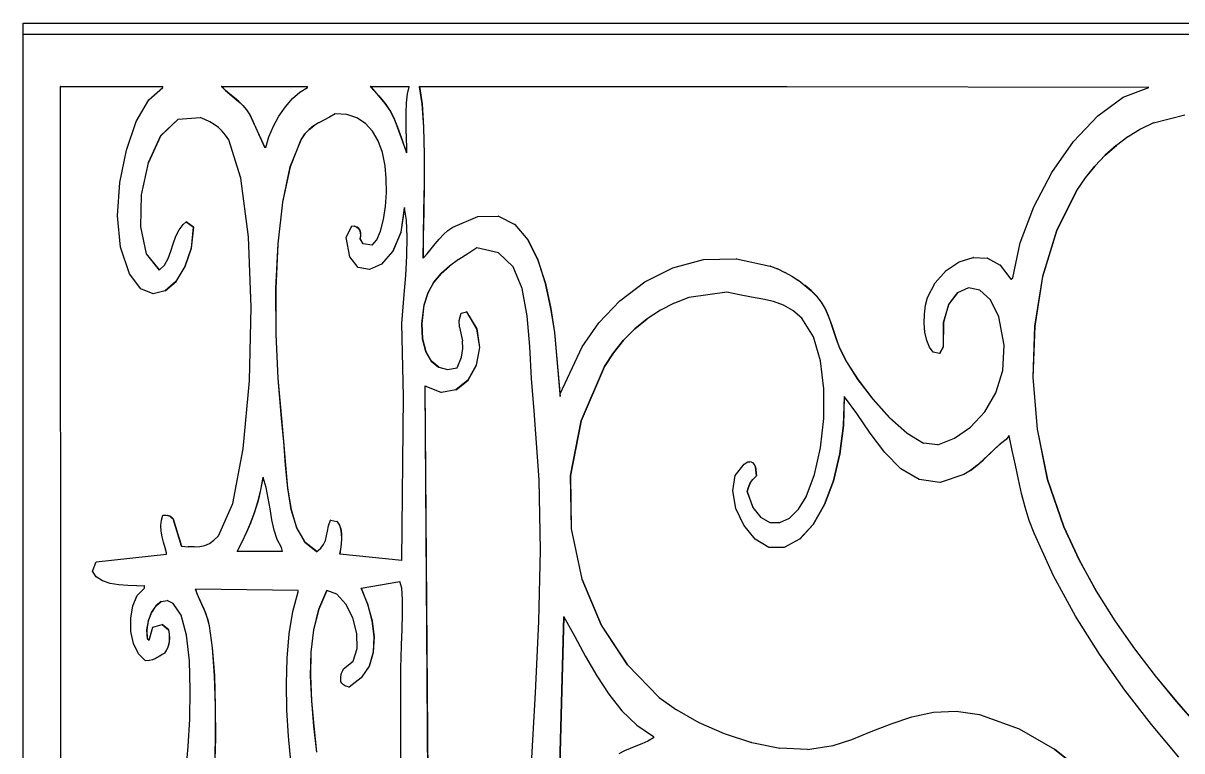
# Model space of a CAD drawing. Header units: inches. Extents: x -343 to 13887, y -13069 to -746.
# Drawn here: x 2785.55 to 2803.99, y -9096.74 to -9085.16 of the extents above; entities that cross this region are included whole.
import ezdxf

# ---------------------------------------------------------------- set-up
doc = ezdxf.new("R2010")
doc.units = ezdxf.units.IN
doc.header["$LTSCALE"] = 17
doc.header["$MEASUREMENT"] = 0
doc.layers.add('OUTLINE', color=1, linetype='Continuous', lineweight=25)

msp = doc.modelspace()

# ---------------------------------------------------------------- linework, layer by layer
for p, q in [((2785.555, -9119.163), (2785.555, -9085.338)), ((2785.555, -9085.338), (2805.876, -9085.338)), ((2786.147, -9086.168), (2786.144, -9086.168)), ((2786.144, -9086.168), (2786.144, -9086.178)), ((2786.147, -9086.178), (2786.144, -9086.178)), ((2786.144, -9086.178), (2786.152, -9099.878)), ((2786.147, -9086.168), (2787.779, -9086.168)), ((2786.147, -9086.178), (2786.147, -9086.168)), ((2787.779, -9086.178), (2786.147, -9086.178)), ((2786.155, -9099.878), (2786.147, -9086.178)), ((2787.553, -9086.382), (2787.779, -9086.188)), ((2787.779, -9086.178), (2787.779, -9086.168)), ((2787.779, -9086.188), (2787.779, -9086.178)), ((2788.706, -9086.168), (2788.717, -9086.178)), ((2788.709, -9086.168), (2788.706, -9086.168)), ((2788.72, -9086.178), (2788.709, -9086.168)), ((2788.709, -9086.168), (2790.076, -9086.168)), ((2788.72, -9086.178), (2788.717, -9086.178)), ((2788.717, -9086.178), (2788.773, -9086.233)), ((2788.776, -9086.233), (2788.72, -9086.178)), ((2790.076, -9086.178), (2788.72, -9086.178)), ((2788.773, -9086.233), (2788.842, -9086.293)), ((2788.776, -9086.233), (2788.773, -9086.233)), ((2788.845, -9086.293), (2788.776, -9086.233)), ((2788.842, -9086.293), (2788.912, -9086.35)), ((2788.845, -9086.293), (2788.842, -9086.293)), ((2788.915, -9086.35), (2788.845, -9086.293)), ((2789.837, -9086.364), (2789.955, -9086.261)), ((2789.955, -9086.261), (2790.076, -9086.188)), ((2790.076, -9086.178), (2790.076, -9086.168)), ((2790.076, -9086.188), (2790.076, -9086.178)), ((2791.077, -9086.168), (2791.211, -9086.317)), ((2791.08, -9086.168), (2791.077, -9086.168)), ((2791.089, -9086.178), (2791.08, -9086.168)), ((2791.08, -9086.168), (2791.696, -9086.168)), ((2791.693, -9086.178), (2791.089, -9086.178)), ((2791.214, -9086.317), (2791.089, -9086.178)), ((2791.655, -9086.432), (2791.67, -9086.289)), ((2791.67, -9086.289), (2791.693, -9086.178)), ((2791.693, -9086.178), (2791.696, -9086.168)), ((2791.858, -9086.168), (2791.901, -9086.447)), ((2791.86, -9086.168), (2791.858, -9086.168)), ((2791.862, -9086.178), (2791.86, -9086.168)), ((2797.708, -9086.178), (2791.86, -9086.168)), ((2797.708, -9086.178), (2791.862, -9086.178)), ((2791.904, -9086.447), (2791.862, -9086.178)), ((2803.461, -9086.188), (2797.708, -9086.178)), ((2803.054, -9086.34), (2803.461, -9086.188)), ((2787.355, -9086.729), (2787.553, -9086.382)), ((2788.912, -9086.35), (2788.981, -9086.409)), ((2788.915, -9086.35), (2788.912, -9086.35)), ((2788.984, -9086.409), (2788.915, -9086.35)), ((2788.981, -9086.409), (2789.047, -9086.472)), ((2788.984, -9086.409), (2788.981, -9086.409)), ((2789.05, -9086.472), (2788.984, -9086.409)), ((2789.047, -9086.472), (2789.109, -9086.542)), ((2789.05, -9086.472), (2789.047, -9086.472)), ((2789.111, -9086.542), (2789.05, -9086.472)), ((2789.726, -9086.493), (2789.837, -9086.364)), ((2791.211, -9086.317), (2791.312, -9086.441)), ((2791.214, -9086.317), (2791.211, -9086.317)), ((2791.315, -9086.441), (2791.214, -9086.317)), ((2791.312, -9086.441), (2791.388, -9086.555)), ((2791.315, -9086.441), (2791.312, -9086.441)), ((2791.391, -9086.555), (2791.315, -9086.441)), ((2791.647, -9086.591), (2791.655, -9086.432)), ((2791.901, -9086.447), (2791.925, -9086.819)), ((2791.904, -9086.447), (2791.901, -9086.447)), ((2791.928, -9086.819), (2791.904, -9086.447)), ((2802.649, -9086.636), (2803.054, -9086.34)), ((2789.109, -9086.542), (2789.163, -9086.624)), ((2789.111, -9086.542), (2789.109, -9086.542)), ((2789.166, -9086.624), (2789.111, -9086.542)), ((2789.163, -9086.624), (2789.398, -9087.142)), ((2789.166, -9086.624), (2789.163, -9086.624)), ((2789.401, -9087.142), (2789.166, -9086.624)), ((2789.535, -9086.803), (2789.623, -9086.641)), ((2789.623, -9086.641), (2789.726, -9086.493)), ((2790.427, -9086.658), (2790.258, -9086.749)), ((2790.429, -9086.658), (2790.427, -9086.658)), ((2790.517, -9086.603), (2790.429, -9086.658)), ((2790.702, -9086.617), (2790.517, -9086.603)), ((2790.863, -9086.669), (2790.702, -9086.617)), ((2791.388, -9086.555), (2791.451, -9086.675)), ((2791.391, -9086.555), (2791.388, -9086.555)), ((2791.454, -9086.675), (2791.391, -9086.555)), ((2791.645, -9086.757), (2791.647, -9086.591)), ((2802.265, -9087.047), (2802.649, -9086.636)), ((2803.538, -9086.748), (2804.036, -9086.624)), ((2787.197, -9087.184), (2787.355, -9086.729)), ((2788.018, -9086.688), (2787.74, -9086.955)), ((2787.743, -9086.955), (2788.021, -9086.688)), ((2788.021, -9086.688), (2788.018, -9086.688)), ((2788.021, -9086.688), (2788.368, -9086.665)), ((2788.446, -9086.695), (2788.368, -9086.665)), ((2788.522, -9086.731), (2788.446, -9086.695)), ((2788.593, -9086.774), (2788.522, -9086.731)), ((2788.66, -9086.824), (2788.593, -9086.774)), ((2788.721, -9086.881), (2788.66, -9086.824)), ((2789.463, -9086.972), (2789.535, -9086.803)), ((2790.176, -9086.798), (2790.103, -9086.855)), ((2790.105, -9086.855), (2790.179, -9086.798)), ((2790.179, -9086.798), (2790.176, -9086.798)), ((2790.255, -9086.749), (2790.179, -9086.798)), ((2790.258, -9086.749), (2790.255, -9086.749)), ((2791, -9086.758), (2790.863, -9086.669)), ((2791.113, -9086.881), (2791, -9086.758)), ((2791.451, -9086.675), (2791.509, -9086.816)), ((2791.454, -9086.675), (2791.451, -9086.675)), ((2791.512, -9086.816), (2791.454, -9086.675)), ((2791.509, -9086.816), (2791.573, -9086.994)), ((2791.512, -9086.816), (2791.509, -9086.816)), ((2791.575, -9086.994), (2791.512, -9086.816)), ((2791.646, -9086.924), (2791.645, -9086.757)), ((2791.925, -9086.819), (2791.935, -9087.251)), ((2791.928, -9086.819), (2791.925, -9086.819)), ((2791.938, -9087.251), (2791.928, -9086.819)), ((2803.535, -9086.748), (2803.331, -9086.85)), ((2803.538, -9086.748), (2803.535, -9086.748)), ((2787.74, -9086.955), (2787.543, -9087.385)), ((2787.546, -9087.385), (2787.743, -9086.955)), ((2787.743, -9086.955), (2787.74, -9086.955)), ((2788.776, -9086.946), (2788.721, -9086.881)), ((2788.824, -9087.018), (2788.776, -9086.946)), ((2789.02, -9087.632), (2788.824, -9087.018)), ((2789.413, -9087.142), (2789.463, -9086.972)), ((2789.973, -9087.018), (2789.801, -9087.449)), ((2789.804, -9087.449), (2789.975, -9087.018)), ((2790.034, -9086.926), (2789.973, -9087.018)), ((2789.975, -9087.018), (2789.973, -9087.018)), ((2789.975, -9087.018), (2790.037, -9086.926)), ((2790.103, -9086.855), (2790.034, -9086.926)), ((2790.037, -9086.926), (2790.034, -9086.926)), ((2790.037, -9086.926), (2790.105, -9086.855)), ((2790.105, -9086.855), (2790.103, -9086.855)), ((2791.203, -9087.037), (2791.113, -9086.881)), ((2791.573, -9086.994), (2791.651, -9087.225)), ((2791.575, -9086.994), (2791.573, -9086.994)), ((2791.651, -9087.217), (2791.575, -9086.994)), ((2791.646, -9086.924), (2791.651, -9087.217)), ((2803.13, -9086.97), (2802.945, -9087.109)), ((2803.133, -9086.97), (2803.13, -9086.97)), ((2803.328, -9086.85), (2803.133, -9086.97)), ((2803.331, -9086.85), (2803.328, -9086.85)), ((2787.093, -9087.699), (2787.197, -9087.184)), ((2789.401, -9087.142), (2789.398, -9087.142)), ((2789.413, -9087.142), (2789.401, -9087.142)), ((2791.27, -9087.221), (2791.203, -9087.037)), ((2791.651, -9087.225), (2791.651, -9087.217)), ((2801.919, -9087.541), (2802.265, -9087.047)), ((2802.942, -9087.109), (2802.766, -9087.266)), ((2802.768, -9087.266), (2802.945, -9087.109)), ((2802.945, -9087.109), (2802.942, -9087.109)), ((2787.543, -9087.385), (2787.434, -9087.895)), ((2787.437, -9087.895), (2787.546, -9087.385)), ((2787.546, -9087.385), (2787.543, -9087.385)), ((2791.313, -9087.433), (2791.27, -9087.221)), ((2791.935, -9087.251), (2791.934, -9087.71)), ((2791.938, -9087.251), (2791.935, -9087.251)), ((2791.937, -9087.71), (2791.938, -9087.251)), ((2802.766, -9087.266), (2802.601, -9087.438)), ((2802.604, -9087.438), (2802.768, -9087.266)), ((2802.768, -9087.266), (2802.766, -9087.266)), ((2789.801, -9087.449), (2789.681, -9088.014)), ((2789.683, -9088.014), (2789.804, -9087.449)), ((2789.804, -9087.449), (2789.801, -9087.449)), ((2791.331, -9087.637), (2791.313, -9087.433)), ((2801.63, -9088.087), (2801.919, -9087.541)), ((2802.601, -9087.438), (2802.45, -9087.625)), ((2802.453, -9087.625), (2802.604, -9087.438)), ((2802.604, -9087.438), (2802.601, -9087.438)), ((2787.058, -9088.23), (2787.093, -9087.699)), ((2789.138, -9088.565), (2789.02, -9087.632)), ((2791.332, -9087.857), (2791.331, -9087.637)), ((2791.934, -9087.71), (2791.928, -9088.161)), ((2791.931, -9088.161), (2791.937, -9087.71)), ((2791.937, -9087.71), (2791.934, -9087.71)), ((2802.45, -9087.625), (2802.313, -9087.827)), ((2802.316, -9087.827), (2802.453, -9087.625)), ((2802.453, -9087.625), (2802.45, -9087.625)), ((2787.434, -9087.895), (2787.422, -9088.405)), ((2787.425, -9088.405), (2787.437, -9087.895)), ((2787.437, -9087.895), (2787.434, -9087.895)), ((2791.317, -9088.079), (2791.332, -9087.857)), ((2802.313, -9087.827), (2801.993, -9088.469)), ((2801.996, -9088.469), (2802.316, -9087.827)), ((2802.316, -9087.827), (2802.313, -9087.827)), ((2789.681, -9088.014), (2789.606, -9088.673)), ((2789.609, -9088.673), (2789.683, -9088.014)), ((2789.683, -9088.014), (2789.681, -9088.014)), ((2791.286, -9088.289), (2791.317, -9088.079)), ((2791.622, -9088.096), (2791.565, -9088.491)), ((2791.568, -9088.491), (2791.623, -9088.106)), ((2791.623, -9088.106), (2791.622, -9088.096)), ((2791.654, -9088.3), (2791.623, -9088.106)), ((2801.416, -9088.656), (2801.63, -9088.087)), ((2787.105, -9088.73), (2787.058, -9088.23)), ((2791.24, -9088.471), (2791.286, -9088.289)), ((2791.665, -9088.565), (2791.654, -9088.3)), ((2791.928, -9088.161), (2791.92, -9088.57)), ((2791.923, -9088.57), (2791.931, -9088.161)), ((2791.931, -9088.161), (2791.928, -9088.161)), ((2792.388, -9088.407), (2792.785, -9088.242)), ((2792.785, -9088.242), (2793.112, -9088.233)), ((2793.115, -9088.233), (2793.112, -9088.233)), ((2793.115, -9088.233), (2793.376, -9088.365)), ((2787.422, -9088.405), (2787.514, -9088.831)), ((2787.425, -9088.405), (2787.422, -9088.405)), ((2787.517, -9088.831), (2787.425, -9088.405)), ((2787.984, -9088.555), (2788.034, -9088.45)), ((2788.034, -9088.45), (2788.102, -9088.366)), ((2788.102, -9088.366), (2788.147, -9088.324)), ((2788.15, -9088.324), (2788.147, -9088.324)), ((2788.147, -9088.324), (2788.148, -9088.326)), ((2788.15, -9088.324), (2788.148, -9088.326)), ((2788.148, -9088.326), (2788.264, -9088.407)), ((2788.264, -9088.407), (2788.15, -9088.324)), ((2788.264, -9088.407), (2788.227, -9088.741)), ((2788.23, -9088.741), (2788.267, -9088.407)), ((2788.267, -9088.407), (2788.264, -9088.407)), ((2790.694, -9088.573), (2790.783, -9088.387)), ((2790.785, -9088.387), (2790.783, -9088.387)), ((2790.785, -9088.387), (2790.828, -9088.393)), ((2790.83, -9088.393), (2790.828, -9088.393)), ((2790.83, -9088.393), (2790.863, -9088.407)), ((2790.863, -9088.407), (2790.89, -9088.429)), ((2790.866, -9088.407), (2790.863, -9088.407)), ((2790.893, -9088.429), (2790.866, -9088.407)), ((2790.89, -9088.429), (2790.909, -9088.459)), ((2790.893, -9088.429), (2790.89, -9088.429)), ((2790.912, -9088.459), (2790.893, -9088.429)), ((2790.909, -9088.459), (2790.919, -9088.496)), ((2790.912, -9088.459), (2790.909, -9088.459)), ((2790.922, -9088.496), (2790.912, -9088.459)), ((2790.919, -9088.496), (2790.921, -9088.541)), ((2790.922, -9088.496), (2790.919, -9088.496)), ((2790.924, -9088.541), (2790.922, -9088.496)), ((2791.18, -9088.612), (2791.24, -9088.471)), ((2791.565, -9088.491), (2791.433, -9088.795)), ((2791.436, -9088.795), (2791.568, -9088.491)), ((2791.568, -9088.491), (2791.565, -9088.491)), ((2792.24, -9088.528), (2792.311, -9088.463)), ((2792.311, -9088.463), (2792.388, -9088.407)), ((2793.376, -9088.365), (2793.584, -9088.609)), ((2793.379, -9088.365), (2793.376, -9088.365)), ((2793.587, -9088.609), (2793.379, -9088.365)), ((2801.993, -9088.469), (2801.771, -9089.196)), ((2801.774, -9089.196), (2801.996, -9088.469)), ((2801.996, -9088.469), (2801.993, -9088.469)), ((2787.905, -9088.793), (2787.943, -9088.672)), ((2787.943, -9088.672), (2787.984, -9088.555)), ((2789.182, -9089.684), (2789.138, -9088.565)), ((2789.606, -9088.673), (2789.572, -9089.386)), ((2789.575, -9089.386), (2789.609, -9088.673)), ((2789.609, -9088.673), (2789.606, -9088.673)), ((2790.752, -9088.883), (2790.694, -9088.573)), ((2790.921, -9088.541), (2790.915, -9088.594)), ((2790.915, -9088.594), (2790.959, -9088.677)), ((2790.918, -9088.594), (2790.915, -9088.594)), ((2790.918, -9088.594), (2790.924, -9088.541)), ((2790.962, -9088.677), (2790.918, -9088.594)), ((2790.924, -9088.541), (2790.921, -9088.541)), ((2790.962, -9088.677), (2790.959, -9088.677)), ((2791.107, -9088.698), (2790.962, -9088.677)), ((2791.107, -9088.698), (2791.18, -9088.612)), ((2791.659, -9088.867), (2791.665, -9088.565)), ((2791.92, -9088.57), (2791.916, -9088.905)), ((2791.919, -9088.902), (2791.923, -9088.57)), ((2791.923, -9088.57), (2791.92, -9088.57)), ((2792.044, -9088.756), (2792.107, -9088.677)), ((2792.107, -9088.677), (2792.173, -9088.601)), ((2792.173, -9088.601), (2792.24, -9088.528)), ((2793.584, -9088.609), (2793.743, -9088.933)), ((2793.587, -9088.609), (2793.584, -9088.609)), ((2793.746, -9088.933), (2793.587, -9088.609)), ((2801.297, -9089.216), (2801.416, -9088.656)), ((2787.248, -9089.154), (2787.105, -9088.73)), ((2787.514, -9088.831), (2787.72, -9089.092)), ((2787.517, -9088.831), (2787.514, -9088.831)), ((2787.721, -9089.09), (2787.517, -9088.831)), ((2787.86, -9088.909), (2787.905, -9088.793)), ((2788.227, -9088.741), (2788.129, -9089.036)), ((2788.132, -9089.036), (2788.23, -9088.741)), ((2788.23, -9088.741), (2788.227, -9088.741)), ((2791.433, -9088.795), (2791.256, -9088.996)), ((2791.259, -9088.996), (2791.436, -9088.795)), ((2791.436, -9088.795), (2791.433, -9088.795)), ((2791.641, -9089.18), (2791.659, -9088.867)), ((2791.919, -9088.902), (2791.981, -9088.832)), ((2791.981, -9088.832), (2792.044, -9088.756)), ((2792.627, -9088.831), (2792.483, -9088.926)), ((2792.63, -9088.831), (2792.627, -9088.831)), ((2792.771, -9088.739), (2792.63, -9088.831)), ((2793.117, -9088.817), (2792.771, -9088.739)), ((2793.349, -9089.043), (2793.117, -9088.817)), ((2787.721, -9089.09), (2787.801, -9089.012)), ((2787.801, -9089.012), (2787.86, -9088.909)), ((2788.129, -9089.036), (2787.986, -9089.272)), ((2787.989, -9089.272), (2788.132, -9089.036)), ((2788.132, -9089.036), (2788.129, -9089.036)), ((2790.886, -9089.05), (2790.752, -9088.883)), ((2791.063, -9089.084), (2790.886, -9089.05)), ((2791.256, -9088.996), (2791.066, -9089.084)), ((2791.259, -9088.996), (2791.256, -9088.996)), ((2791.916, -9088.905), (2791.919, -9088.902)), ((2792.336, -9089.03), (2792.202, -9089.148)), ((2792.205, -9089.148), (2792.339, -9089.03)), ((2792.339, -9089.03), (2792.336, -9089.03)), ((2792.48, -9088.926), (2792.339, -9089.03)), ((2792.483, -9088.926), (2792.48, -9088.926)), ((2793.492, -9089.387), (2793.349, -9089.043)), ((2793.743, -9088.933), (2793.862, -9089.307)), ((2793.746, -9088.933), (2793.743, -9088.933)), ((2793.865, -9089.307), (2793.746, -9088.933)), ((2795.443, -9089.281), (2795.891, -9089.056)), ((2795.891, -9089.056), (2796.379, -9088.926)), ((2796.379, -9088.926), (2796.899, -9088.911)), ((2796.901, -9088.911), (2796.899, -9088.911)), ((2796.901, -9088.911), (2797.439, -9089.03)), ((2797.441, -9089.03), (2797.439, -9089.03)), ((2797.441, -9089.03), (2797.556, -9089.075)), ((2800.236, -9089.099), (2800.443, -9088.96)), ((2800.443, -9088.96), (2800.667, -9088.89)), ((2800.67, -9088.89), (2800.667, -9088.89)), ((2800.67, -9088.89), (2800.891, -9088.903)), ((2800.894, -9088.903), (2800.891, -9088.903)), ((2800.894, -9088.903), (2801.097, -9089.014)), ((2801.097, -9089.014), (2801.267, -9089.237)), ((2801.1, -9089.014), (2801.097, -9089.014)), ((2801.269, -9089.236), (2801.1, -9089.014)), ((2787.428, -9089.389), (2787.248, -9089.154)), ((2787.72, -9089.092), (2787.721, -9089.09)), ((2791.066, -9089.084), (2791.063, -9089.084)), ((2791.618, -9089.48), (2791.641, -9089.18)), ((2792.202, -9089.148), (2792.086, -9089.287)), ((2792.088, -9089.287), (2792.205, -9089.148)), ((2792.205, -9089.148), (2792.202, -9089.148)), ((2797.559, -9089.075), (2797.556, -9089.075)), ((2797.559, -9089.075), (2797.671, -9089.129)), ((2797.674, -9089.129), (2797.671, -9089.129)), ((2797.674, -9089.129), (2797.782, -9089.19)), ((2797.785, -9089.19), (2797.782, -9089.19)), ((2797.785, -9089.19), (2797.889, -9089.259)), ((2800.063, -9089.293), (2800.236, -9089.099)), ((2801.267, -9089.237), (2801.269, -9089.236)), ((2801.269, -9089.236), (2801.297, -9089.216)), ((2801.771, -9089.196), (2801.646, -9089.983)), ((2801.649, -9089.983), (2801.774, -9089.196)), ((2801.774, -9089.196), (2801.771, -9089.196)), ((2787.621, -9089.471), (2787.428, -9089.389)), ((2787.812, -9089.425), (2787.624, -9089.471)), ((2787.986, -9089.272), (2787.812, -9089.425)), ((2787.815, -9089.425), (2787.812, -9089.425)), ((2787.815, -9089.425), (2787.989, -9089.272)), ((2787.989, -9089.272), (2787.986, -9089.272)), ((2789.572, -9089.386), (2789.574, -9090.114)), ((2789.575, -9089.386), (2789.572, -9089.386)), ((2789.577, -9090.114), (2789.575, -9089.386)), ((2792.086, -9089.287), (2791.993, -9089.453)), ((2791.996, -9089.453), (2792.088, -9089.287)), ((2792.088, -9089.287), (2792.086, -9089.287)), ((2793.572, -9089.818), (2793.492, -9089.387)), ((2793.862, -9089.307), (2793.948, -9089.702)), ((2793.865, -9089.307), (2793.862, -9089.307)), ((2793.95, -9089.702), (2793.865, -9089.307)), ((2795.047, -9089.579), (2795.443, -9089.281)), ((2797.892, -9089.259), (2797.889, -9089.259)), ((2797.892, -9089.259), (2797.991, -9089.335)), ((2797.991, -9089.335), (2798.087, -9089.417)), ((2797.994, -9089.335), (2797.991, -9089.335)), ((2798.089, -9089.417), (2797.994, -9089.335)), ((2798.087, -9089.417), (2798.175, -9089.507)), ((2798.089, -9089.417), (2798.087, -9089.417)), ((2798.178, -9089.507), (2798.089, -9089.417)), ((2799.942, -9089.527), (2800.063, -9089.293)), ((2800.592, -9089.377), (2800.42, -9089.455)), ((2800.775, -9089.412), (2800.592, -9089.377)), ((2800.945, -9089.564), (2800.775, -9089.412)), ((2787.624, -9089.471), (2787.621, -9089.471)), ((2787.623, -9089.471), (2787.624, -9089.471)), ((2791.578, -9089.942), (2791.618, -9089.48)), ((2791.993, -9089.453), (2791.931, -9089.652)), ((2791.934, -9089.652), (2791.996, -9089.453)), ((2791.996, -9089.453), (2791.993, -9089.453)), ((2794.712, -9089.93), (2795.047, -9089.579)), ((2796.143, -9089.527), (2795.915, -9089.617)), ((2796.146, -9089.527), (2796.143, -9089.527)), ((2796.746, -9089.444), (2796.146, -9089.527)), ((2796.95, -9089.487), (2796.746, -9089.444)), ((2797.142, -9089.521), (2796.95, -9089.487)), ((2797.323, -9089.553), (2797.142, -9089.521)), ((2797.492, -9089.594), (2797.323, -9089.553)), ((2797.651, -9089.653), (2797.492, -9089.594)), ((2798.175, -9089.507), (2798.251, -9089.604)), ((2798.178, -9089.507), (2798.175, -9089.507)), ((2798.254, -9089.604), (2798.178, -9089.507)), ((2798.251, -9089.604), (2798.313, -9089.709)), ((2798.254, -9089.604), (2798.251, -9089.604)), ((2798.316, -9089.709), (2798.254, -9089.604)), ((2799.909, -9089.652), (2799.942, -9089.527)), ((2800.417, -9089.455), (2800.277, -9089.641)), ((2800.279, -9089.641), (2800.42, -9089.455)), ((2800.42, -9089.455), (2800.417, -9089.455)), ((2801.076, -9089.838), (2800.945, -9089.564)), ((2789.154, -9090.853), (2789.182, -9089.684)), ((2791.931, -9089.652), (2791.895, -9089.94)), ((2791.898, -9089.94), (2791.934, -9089.652)), ((2791.934, -9089.652), (2791.931, -9089.652)), ((2792.493, -9089.893), (2792.52, -9089.776)), ((2792.52, -9089.776), (2792.609, -9089.755)), ((2792.611, -9089.755), (2792.608, -9089.756)), ((2792.611, -9089.755), (2792.609, -9089.755)), ((2792.609, -9089.755), (2792.769, -9090.028)), ((2792.772, -9090.028), (2792.611, -9089.755)), ((2793.948, -9089.702), (2794.007, -9090.087)), ((2793.95, -9089.702), (2793.948, -9089.702)), ((2794.01, -9090.087), (2793.95, -9089.702)), ((2795.691, -9089.731), (2795.483, -9089.868)), ((2795.694, -9089.731), (2795.691, -9089.731)), ((2795.912, -9089.617), (2795.694, -9089.731)), ((2795.915, -9089.617), (2795.912, -9089.617)), ((2797.8, -9089.738), (2797.651, -9089.653)), ((2797.939, -9089.859), (2797.8, -9089.738)), ((2798.313, -9089.709), (2798.363, -9089.821)), ((2798.316, -9089.709), (2798.313, -9089.709)), ((2798.366, -9089.821), (2798.316, -9089.709)), ((2799.888, -9089.938), (2799.891, -9089.792)), ((2799.891, -9089.792), (2799.909, -9089.652)), ((2800.277, -9089.641), (2800.194, -9089.929)), ((2800.196, -9089.929), (2800.279, -9089.641)), ((2800.279, -9089.641), (2800.277, -9089.641)), ((2791.607, -9091.103), (2791.578, -9089.942)), ((2791.895, -9089.94), (2791.906, -9090.188)), ((2791.898, -9089.94), (2791.895, -9089.94)), ((2791.909, -9090.188), (2791.898, -9089.94)), ((2792.498, -9090.001), (2792.493, -9089.893)), ((2793.614, -9090.306), (2793.572, -9089.818)), ((2794.449, -9090.315), (2794.712, -9089.93)), ((2795.481, -9089.868), (2795.284, -9090.027)), ((2795.287, -9090.027), (2795.483, -9089.868)), ((2795.483, -9089.868), (2795.481, -9089.868)), ((2798.125, -9090.152), (2797.939, -9089.859)), ((2798.363, -9089.821), (2798.407, -9089.94)), ((2798.366, -9089.821), (2798.363, -9089.821)), ((2798.41, -9089.94), (2798.366, -9089.821)), ((2798.407, -9089.94), (2798.492, -9090.197)), ((2798.41, -9089.94), (2798.407, -9089.94)), ((2798.495, -9090.197), (2798.41, -9089.94)), ((2799.9, -9090.08), (2799.888, -9089.938)), ((2800.194, -9089.929), (2800.192, -9090.315)), ((2800.196, -9089.929), (2800.194, -9089.929)), ((2800.195, -9090.315), (2800.196, -9089.929)), ((2801.16, -9090.287), (2801.076, -9089.838)), ((2789.574, -9090.114), (2789.606, -9090.817)), ((2789.577, -9090.114), (2789.574, -9090.114)), ((2789.609, -9090.817), (2789.577, -9090.114)), ((2792.498, -9090.001), (2792.541, -9090.217)), ((2792.772, -9090.028), (2792.769, -9090.028)), ((2792.769, -9090.028), (2792.815, -9090.322)), ((2792.818, -9090.322), (2792.772, -9090.028)), ((2794.007, -9090.087), (2794.096, -9091.103)), ((2794.01, -9090.087), (2794.007, -9090.087)), ((2794.096, -9091.062), (2794.01, -9090.087)), ((2795.284, -9090.027), (2795.104, -9090.208)), ((2795.107, -9090.208), (2795.287, -9090.027)), ((2795.287, -9090.027), (2795.284, -9090.027)), ((2798.241, -9090.537), (2798.125, -9090.152)), ((2799.928, -9090.211), (2799.9, -9090.08)), ((2801.646, -9089.983), (2801.618, -9090.801)), ((2801.621, -9090.801), (2801.649, -9089.983)), ((2801.649, -9089.983), (2801.646, -9089.983)), ((2791.909, -9090.188), (2791.906, -9090.188)), ((2791.906, -9090.188), (2791.959, -9090.39)), ((2791.962, -9090.39), (2791.909, -9090.188)), ((2792.528, -9090.48), (2792.549, -9090.339)), ((2792.549, -9090.339), (2792.541, -9090.217)), ((2792.815, -9090.322), (2792.763, -9090.605)), ((2792.765, -9090.605), (2792.818, -9090.322)), ((2792.818, -9090.322), (2792.815, -9090.322)), ((2793.643, -9090.82), (2793.614, -9090.306)), ((2794.096, -9091.062), (2794.449, -9090.315)), ((2795.104, -9090.208), (2794.943, -9090.408)), ((2794.946, -9090.408), (2795.107, -9090.208)), ((2795.107, -9090.208), (2795.104, -9090.208)), ((2798.492, -9090.197), (2798.543, -9090.336)), ((2798.495, -9090.197), (2798.492, -9090.197)), ((2798.546, -9090.336), (2798.495, -9090.197)), ((2798.543, -9090.336), (2798.654, -9090.554)), ((2798.546, -9090.336), (2798.543, -9090.336)), ((2798.656, -9090.554), (2798.546, -9090.336)), ((2799.971, -9090.32), (2799.928, -9090.211)), ((2800.03, -9090.398), (2799.971, -9090.32)), ((2800.192, -9090.315), (2800.133, -9090.419)), ((2800.136, -9090.419), (2800.195, -9090.315)), ((2800.195, -9090.315), (2800.192, -9090.315)), ((2801.139, -9090.692), (2801.16, -9090.287)), ((2791.962, -9090.39), (2791.959, -9090.39)), ((2791.959, -9090.39), (2792.047, -9090.542)), ((2792.05, -9090.542), (2791.962, -9090.39)), ((2792.461, -9090.647), (2792.528, -9090.48)), ((2794.943, -9090.408), (2794.803, -9090.626)), ((2794.805, -9090.626), (2794.946, -9090.408)), ((2794.946, -9090.408), (2794.943, -9090.408)), ((2800.133, -9090.419), (2800.03, -9090.398)), ((2800.136, -9090.419), (2800.133, -9090.419)), ((2792.05, -9090.542), (2792.047, -9090.542)), ((2792.047, -9090.542), (2792.164, -9090.639)), ((2792.167, -9090.639), (2792.05, -9090.542)), ((2792.167, -9090.639), (2792.164, -9090.639)), ((2792.167, -9090.639), (2792.304, -9090.676)), ((2792.304, -9090.676), (2792.461, -9090.647)), ((2792.763, -9090.605), (2792.631, -9090.842)), ((2792.634, -9090.842), (2792.765, -9090.605)), ((2792.765, -9090.605), (2792.763, -9090.605)), ((2794.803, -9090.626), (2794.429, -9091.492)), ((2794.431, -9091.492), (2794.805, -9090.626)), ((2794.805, -9090.626), (2794.803, -9090.626)), ((2798.293, -9090.983), (2798.241, -9090.537)), ((2798.654, -9090.554), (2798.837, -9090.837)), ((2798.656, -9090.554), (2798.654, -9090.554)), ((2798.84, -9090.837), (2798.656, -9090.554)), ((2801.03, -9091.048), (2801.139, -9090.692)), ((2789.056, -9091.939), (2789.154, -9090.853)), ((2789.606, -9090.817), (2789.663, -9091.456)), ((2789.609, -9090.817), (2789.606, -9090.817)), ((2789.666, -9091.456), (2789.609, -9090.817)), ((2792.631, -9090.842), (2792.439, -9090.999)), ((2792.442, -9090.999), (2792.634, -9090.842)), ((2792.634, -9090.842), (2792.631, -9090.842)), ((2793.684, -9091.332), (2793.643, -9090.82)), ((2798.837, -9090.837), (2799.073, -9091.147)), ((2798.84, -9090.837), (2798.837, -9090.837)), ((2799.076, -9091.147), (2798.84, -9090.837)), ((2801.618, -9090.801), (2801.686, -9091.624)), ((2801.621, -9090.801), (2801.618, -9090.801)), ((2801.688, -9091.624), (2801.621, -9090.801)), ((2791.946, -9090.938), (2792.005, -9099.191)), ((2791.949, -9090.938), (2791.946, -9090.938)), ((2792.008, -9099.187), (2791.949, -9090.938)), ((2792.205, -9091.042), (2791.949, -9090.938)), ((2792.208, -9091.042), (2792.205, -9091.042)), ((2792.439, -9090.999), (2792.208, -9091.042)), ((2792.442, -9090.999), (2792.439, -9090.999)), ((2794.096, -9091.103), (2794.096, -9091.062)), ((2798.29, -9091.455), (2798.293, -9090.983)), ((2800.852, -9091.349), (2801.03, -9091.048)), ((2791.578, -9093.716), (2791.607, -9091.103)), ((2798.617, -9091.103), (2798.603, -9091.565)), ((2798.606, -9091.565), (2798.619, -9091.107)), ((2798.619, -9091.107), (2798.617, -9091.103)), ((2798.818, -9091.377), (2798.619, -9091.107)), ((2799.073, -9091.147), (2799.338, -9091.444)), ((2799.076, -9091.147), (2799.073, -9091.147)), ((2799.341, -9091.444), (2799.076, -9091.147)), ((2789.663, -9091.456), (2789.697, -9091.822)), ((2789.666, -9091.456), (2789.663, -9091.456)), ((2789.7, -9091.822), (2789.666, -9091.456)), ((2793.765, -9092.43), (2793.684, -9091.332)), ((2798.237, -9091.92), (2798.29, -9091.455)), ((2799.031, -9091.687), (2798.818, -9091.377)), ((2799.338, -9091.444), (2799.613, -9091.69)), ((2799.341, -9091.444), (2799.338, -9091.444)), ((2799.616, -9091.69), (2799.341, -9091.444)), ((2800.626, -9091.59), (2800.852, -9091.349)), ((2794.429, -9091.492), (2794.26, -9092.361)), ((2794.263, -9092.361), (2794.431, -9091.492)), ((2794.431, -9091.492), (2794.429, -9091.492)), ((2798.603, -9091.565), (2798.544, -9092.018)), ((2798.547, -9092.018), (2798.606, -9091.565)), ((2798.606, -9091.565), (2798.603, -9091.565)), ((2800.37, -9091.766), (2800.626, -9091.59)), ((2801.688, -9091.624), (2801.686, -9091.624)), ((2801.686, -9091.624), (2801.849, -9092.425)), ((2801.852, -9092.425), (2801.688, -9091.624)), ((2789.697, -9091.822), (2789.726, -9092.197)), ((2789.7, -9091.822), (2789.697, -9091.822)), ((2789.729, -9092.197), (2789.7, -9091.822)), ((2799.262, -9091.993), (2799.031, -9091.687)), ((2799.616, -9091.69), (2799.613, -9091.69)), ((2799.616, -9091.69), (2799.875, -9091.845)), ((2800.104, -9091.871), (2800.37, -9091.766)), ((2801.194, -9091.788), (2801.101, -9091.86)), ((2801.238, -9091.726), (2801.194, -9091.788)), ((2801.196, -9091.788), (2801.194, -9091.788)), ((2801.196, -9091.788), (2801.238, -9091.729)), ((2801.238, -9091.729), (2801.238, -9091.726)), ((2801.289, -9091.963), (2801.238, -9091.729)), ((2788.891, -9092.807), (2789.056, -9091.939)), ((2798.142, -9092.347), (2798.237, -9091.92)), ((2799.518, -9092.253), (2799.262, -9091.993)), ((2799.878, -9091.845), (2799.875, -9091.845)), ((2800.104, -9091.871), (2799.878, -9091.845)), ((2801.006, -9091.942), (2800.821, -9092.116)), ((2800.824, -9092.116), (2801.009, -9091.942)), ((2801.098, -9091.86), (2801.006, -9091.942)), ((2801.009, -9091.942), (2801.006, -9091.942)), ((2801.009, -9091.942), (2801.101, -9091.86)), ((2801.101, -9091.86), (2801.098, -9091.86)), ((2801.338, -9092.197), (2801.289, -9091.963)), ((2796.882, -9092.36), (2797.026, -9092.182)), ((2797.026, -9092.182), (2797.055, -9092.159)), ((2797.055, -9092.159), (2797.084, -9092.146)), ((2797.084, -9092.146), (2797.112, -9092.142)), ((2797.115, -9092.142), (2797.112, -9092.142)), ((2797.112, -9092.142), (2797.113, -9092.142)), ((2797.115, -9092.142), (2797.113, -9092.142)), ((2797.139, -9092.147), (2797.115, -9092.142)), ((2797.142, -9092.147), (2797.139, -9092.147)), ((2797.142, -9092.147), (2797.163, -9092.162)), ((2797.163, -9092.162), (2797.185, -9092.188)), ((2797.166, -9092.162), (2797.163, -9092.162)), ((2797.188, -9092.188), (2797.166, -9092.162)), ((2797.185, -9092.188), (2797.203, -9092.223)), ((2797.188, -9092.188), (2797.185, -9092.188)), ((2797.206, -9092.223), (2797.188, -9092.188)), ((2798.544, -9092.018), (2798.443, -9092.444)), ((2798.446, -9092.444), (2798.547, -9092.018)), ((2798.547, -9092.018), (2798.544, -9092.018)), ((2800.821, -9092.116), (2800.725, -9092.201)), ((2800.728, -9092.201), (2800.824, -9092.116)), ((2800.824, -9092.116), (2800.821, -9092.116)), ((2789.726, -9092.197), (2789.761, -9092.562)), ((2789.729, -9092.197), (2789.726, -9092.197)), ((2789.764, -9092.562), (2789.729, -9092.197)), ((2794.26, -9092.361), (2794.273, -9093.209)), ((2794.263, -9092.361), (2794.26, -9092.361)), ((2794.276, -9093.209), (2794.263, -9092.361)), ((2796.843, -9092.607), (2796.882, -9092.36)), ((2797.218, -9092.368), (2797.186, -9092.398)), ((2797.189, -9092.398), (2797.22, -9092.368)), ((2797.203, -9092.223), (2797.218, -9092.368)), ((2797.206, -9092.223), (2797.203, -9092.223)), ((2797.22, -9092.368), (2797.206, -9092.223)), ((2797.22, -9092.368), (2797.218, -9092.368)), ((2798.013, -9092.7), (2798.142, -9092.347)), ((2799.807, -9092.427), (2799.518, -9092.253)), ((2800.516, -9092.348), (2800.14, -9092.472)), ((2800.519, -9092.348), (2800.516, -9092.348)), ((2800.624, -9092.28), (2800.519, -9092.348)), ((2800.725, -9092.201), (2800.624, -9092.28)), ((2800.627, -9092.28), (2800.624, -9092.28)), ((2800.627, -9092.28), (2800.728, -9092.201)), ((2800.728, -9092.201), (2800.725, -9092.201)), ((2801.387, -9092.426), (2801.338, -9092.197)), ((2789.352, -9092.483), (2789.332, -9092.592)), ((2789.335, -9092.592), (2789.371, -9092.395)), ((2789.369, -9092.389), (2789.352, -9092.483)), ((2789.371, -9092.395), (2789.352, -9092.483)), ((2789.371, -9092.395), (2789.369, -9092.389)), ((2789.418, -9092.55), (2789.371, -9092.395)), ((2789.453, -9092.72), (2789.418, -9092.55)), ((2789.761, -9092.562), (2789.816, -9092.9)), ((2789.764, -9092.562), (2789.761, -9092.562)), ((2789.819, -9092.9), (2789.764, -9092.562)), ((2793.784, -9093.552), (2793.765, -9092.43)), ((2797.102, -9092.519), (2797.086, -9092.563)), ((2797.089, -9092.563), (2797.104, -9092.519)), ((2797.119, -9092.483), (2797.102, -9092.519)), ((2797.104, -9092.519), (2797.102, -9092.519)), ((2797.104, -9092.519), (2797.121, -9092.483)), ((2797.138, -9092.453), (2797.119, -9092.483)), ((2797.121, -9092.483), (2797.119, -9092.483)), ((2797.121, -9092.483), (2797.14, -9092.453)), ((2797.16, -9092.425), (2797.138, -9092.453)), ((2797.14, -9092.453), (2797.138, -9092.453)), ((2797.14, -9092.453), (2797.163, -9092.425)), ((2797.186, -9092.398), (2797.16, -9092.425)), ((2797.163, -9092.425), (2797.16, -9092.425)), ((2797.163, -9092.425), (2797.189, -9092.398)), ((2797.189, -9092.398), (2797.186, -9092.398)), ((2798.443, -9092.444), (2798.301, -9092.824)), ((2798.304, -9092.824), (2798.446, -9092.444)), ((2798.446, -9092.444), (2798.443, -9092.444)), ((2800.138, -9092.472), (2799.807, -9092.427)), ((2800.14, -9092.472), (2800.138, -9092.472)), ((2801.438, -9092.65), (2801.387, -9092.426)), ((2801.852, -9092.425), (2801.849, -9092.425)), ((2801.849, -9092.425), (2802.107, -9093.177)), ((2802.109, -9093.177), (2801.852, -9092.425)), ((2789.307, -9092.692), (2789.286, -9092.779)), ((2789.288, -9092.779), (2789.335, -9092.592)), ((2789.307, -9092.692), (2789.288, -9092.779)), ((2789.332, -9092.592), (2789.307, -9092.692)), ((2789.335, -9092.592), (2789.332, -9092.592)), ((2789.482, -9092.894), (2789.453, -9092.72)), ((2796.894, -9092.885), (2796.843, -9092.607)), ((2797.086, -9092.563), (2797.07, -9092.617)), ((2797.07, -9092.617), (2797.164, -9092.87)), ((2797.073, -9092.617), (2797.07, -9092.617)), ((2797.073, -9092.617), (2797.089, -9092.563)), ((2797.167, -9092.87), (2797.073, -9092.617)), ((2797.089, -9092.563), (2797.086, -9092.563)), ((2797.891, -9092.899), (2798.013, -9092.7)), ((2801.495, -9092.868), (2801.438, -9092.65)), ((2788.662, -9093.322), (2788.891, -9092.807)), ((2789.286, -9092.779), (2789.231, -9092.955)), ((2789.234, -9092.955), (2789.288, -9092.779)), ((2789.288, -9092.779), (2789.286, -9092.779)), ((2789.511, -9093.066), (2789.482, -9092.894)), ((2789.816, -9092.9), (2789.903, -9093.193)), ((2789.819, -9092.9), (2789.816, -9092.9)), ((2789.906, -9093.193), (2789.819, -9092.9)), ((2797.017, -9093.154), (2796.894, -9092.885)), ((2797.164, -9092.87), (2797.289, -9093.032)), ((2797.167, -9092.87), (2797.164, -9092.87)), ((2797.292, -9093.032), (2797.167, -9092.87)), ((2797.747, -9093.038), (2797.891, -9092.899)), ((2798.301, -9092.824), (2798.121, -9093.141)), ((2798.124, -9093.141), (2798.304, -9092.824)), ((2798.304, -9092.824), (2798.301, -9092.824)), ((2801.56, -9093.079), (2801.495, -9092.868)), ((2787.746, -9093.158), (2787.754, -9093.072)), ((2787.754, -9093.072), (2787.779, -9092.991)), ((2787.779, -9092.991), (2787.796, -9092.991)), ((2787.796, -9092.991), (2787.827, -9092.993)), ((2787.829, -9092.993), (2787.827, -9092.993)), ((2787.829, -9092.993), (2787.853, -9092.997)), ((2787.855, -9092.997), (2787.853, -9092.997)), ((2787.855, -9092.997), (2787.873, -9093.003)), ((2787.876, -9093.003), (2787.873, -9093.003)), ((2787.876, -9093.003), (2787.89, -9093.011)), ((2787.893, -9093.011), (2787.89, -9093.011)), ((2787.893, -9093.011), (2787.906, -9093.022)), ((2787.906, -9093.022), (2787.922, -9093.036)), ((2787.908, -9093.022), (2787.906, -9093.022)), ((2787.925, -9093.036), (2787.908, -9093.022)), ((2787.922, -9093.036), (2787.941, -9093.053)), ((2787.925, -9093.036), (2787.922, -9093.036)), ((2787.943, -9093.053), (2787.925, -9093.036)), ((2787.941, -9093.053), (2788.073, -9093.488)), ((2787.943, -9093.053), (2787.941, -9093.053)), ((2788.076, -9093.488), (2787.943, -9093.053)), ((2789.231, -9092.955), (2789.17, -9093.119)), ((2789.173, -9093.119), (2789.234, -9092.955)), ((2789.234, -9092.955), (2789.231, -9092.955)), ((2789.547, -9093.229), (2789.511, -9093.066)), ((2790.413, -9093.162), (2790.444, -9093.074)), ((2790.447, -9093.074), (2790.444, -9093.074)), ((2790.447, -9093.074), (2790.547, -9093.094)), ((2790.547, -9093.094), (2790.583, -9093.143)), ((2790.55, -9093.094), (2790.547, -9093.094)), ((2790.586, -9093.143), (2790.55, -9093.094)), ((2797.292, -9093.032), (2797.289, -9093.032)), ((2797.292, -9093.032), (2797.435, -9093.11)), ((2797.435, -9093.11), (2797.591, -9093.11)), ((2797.591, -9093.11), (2797.747, -9093.038)), ((2801.635, -9093.281), (2801.56, -9093.079)), ((2787.751, -9093.247), (2787.746, -9093.158)), ((2787.766, -9093.336), (2787.751, -9093.247)), ((2789.103, -9093.275), (2789.032, -9093.425)), ((2789.035, -9093.425), (2789.106, -9093.275)), ((2789.17, -9093.119), (2789.103, -9093.275)), ((2789.106, -9093.275), (2789.103, -9093.275)), ((2789.106, -9093.275), (2789.173, -9093.119)), ((2789.173, -9093.119), (2789.17, -9093.119)), ((2789.595, -9093.379), (2789.547, -9093.229)), ((2789.903, -9093.193), (2790.034, -9093.423)), ((2789.906, -9093.193), (2789.903, -9093.193)), ((2790.037, -9093.423), (2789.906, -9093.193)), ((2790.38, -9093.323), (2790.395, -9093.246)), ((2790.395, -9093.246), (2790.413, -9093.162)), ((2790.583, -9093.143), (2790.606, -9093.208)), ((2790.586, -9093.143), (2790.583, -9093.143)), ((2790.609, -9093.208), (2790.586, -9093.143)), ((2790.606, -9093.208), (2790.618, -9093.284)), ((2790.609, -9093.208), (2790.606, -9093.208)), ((2790.621, -9093.284), (2790.609, -9093.208)), ((2790.618, -9093.284), (2790.62, -9093.366)), ((2790.621, -9093.284), (2790.618, -9093.284)), ((2790.623, -9093.366), (2790.621, -9093.284)), ((2794.273, -9093.209), (2794.444, -9094.01)), ((2794.276, -9093.209), (2794.273, -9093.209)), ((2794.447, -9094.01), (2794.276, -9093.209)), ((2797.197, -9093.374), (2797.017, -9093.154)), ((2798.121, -9093.141), (2797.907, -9093.375)), ((2797.91, -9093.375), (2798.124, -9093.141)), ((2798.124, -9093.141), (2798.121, -9093.141)), ((2801.946, -9093.96), (2801.635, -9093.281)), ((2802.107, -9093.177), (2802.352, -9093.704)), ((2802.109, -9093.177), (2802.107, -9093.177)), ((2802.355, -9093.704), (2802.109, -9093.177)), ((2787.788, -9093.425), (2787.766, -9093.336)), ((2787.813, -9093.511), (2787.788, -9093.425)), ((2788.363, -9093.493), (2788.443, -9093.475)), ((2788.443, -9093.475), (2788.518, -9093.443)), ((2788.518, -9093.443), (2788.59, -9093.393)), ((2788.59, -9093.393), (2788.662, -9093.322)), ((2789.032, -9093.425), (2788.957, -9093.571)), ((2788.959, -9093.571), (2789.035, -9093.425)), ((2789.035, -9093.425), (2789.032, -9093.425)), ((2789.663, -9093.509), (2789.595, -9093.379)), ((2790.034, -9093.423), (2790.223, -9093.571)), ((2790.037, -9093.423), (2790.034, -9093.423)), ((2790.224, -9093.57), (2790.037, -9093.423)), ((2790.291, -9093.519), (2790.335, -9093.46)), ((2790.335, -9093.46), (2790.363, -9093.394)), ((2790.363, -9093.394), (2790.38, -9093.323)), ((2790.615, -9093.452), (2790.605, -9093.535)), ((2790.608, -9093.535), (2790.618, -9093.452)), ((2790.62, -9093.366), (2790.615, -9093.452)), ((2790.618, -9093.452), (2790.615, -9093.452)), ((2790.618, -9093.452), (2790.623, -9093.366)), ((2790.623, -9093.366), (2790.62, -9093.366)), ((2797.416, -9093.506), (2797.197, -9093.374)), ((2797.907, -9093.375), (2797.662, -9093.509)), ((2797.91, -9093.375), (2797.907, -9093.375)), ((2786.718, -9093.737), (2787.837, -9093.613)), ((2787.837, -9093.592), (2787.813, -9093.511)), ((2787.837, -9093.613), (2787.837, -9093.592)), ((2788.076, -9093.488), (2788.073, -9093.488)), ((2788.076, -9093.488), (2788.181, -9093.496)), ((2788.183, -9093.496), (2788.181, -9093.496)), ((2788.277, -9093.499), (2788.183, -9093.496)), ((2788.277, -9093.499), (2788.363, -9093.493)), ((2788.959, -9093.571), (2788.957, -9093.571)), ((2789.678, -9093.571), (2788.959, -9093.571)), ((2789.678, -9093.571), (2789.663, -9093.509)), ((2790.223, -9093.571), (2790.224, -9093.57)), ((2790.224, -9093.57), (2790.291, -9093.519)), ((2790.605, -9093.535), (2790.591, -9093.613)), ((2790.594, -9093.613), (2790.591, -9093.613)), ((2790.594, -9093.613), (2790.608, -9093.535)), ((2791.578, -9093.716), (2790.594, -9093.613)), ((2790.608, -9093.535), (2790.605, -9093.535)), ((2793.757, -9094.686), (2793.784, -9093.552)), ((2797.659, -9093.509), (2797.416, -9093.506)), ((2797.662, -9093.509), (2797.659, -9093.509)), ((2786.659, -9093.882), (2786.718, -9093.737)), ((2802.352, -9093.704), (2802.625, -9094.202)), ((2802.355, -9093.704), (2802.352, -9093.704)), ((2802.628, -9094.202), (2802.355, -9093.704)), ((2786.718, -9093.974), (2786.659, -9093.882)), ((2786.815, -9094.038), (2786.718, -9093.974)), ((2794.444, -9094.01), (2794.75, -9094.741)), ((2794.447, -9094.01), (2794.444, -9094.01)), ((2794.753, -9094.741), (2794.447, -9094.01)), ((2802.295, -9094.6), (2801.946, -9093.96)), ((2786.938, -9094.08), (2786.815, -9094.038)), ((2787.078, -9094.104), (2786.938, -9094.08)), ((2787.222, -9094.114), (2787.078, -9094.104)), ((2787.361, -9094.115), (2787.222, -9094.114)), ((2787.364, -9094.115), (2787.361, -9094.115)), ((2787.364, -9094.115), (2787.484, -9094.111)), ((2787.37, -9094.269), (2787.484, -9094.152)), ((2787.484, -9094.152), (2787.484, -9094.111)), ((2788.294, -9094.173), (2788.324, -9094.253)), ((2788.297, -9094.173), (2788.294, -9094.173)), ((2788.327, -9094.253), (2788.297, -9094.173)), ((2789.928, -9094.193), (2788.297, -9094.173)), ((2789.843, -9094.527), (2789.928, -9094.214)), ((2789.928, -9094.214), (2789.928, -9094.193)), ((2790.385, -9094.193), (2790.256, -9094.487)), ((2790.259, -9094.487), (2790.387, -9094.194)), ((2790.387, -9094.194), (2790.385, -9094.193)), ((2790.547, -9094.252), (2790.387, -9094.194)), ((2790.933, -9094.152), (2790.93, -9094.152)), ((2790.93, -9094.152), (2791.033, -9094.409)), ((2790.933, -9094.152), (2791.548, -9094.048)), ((2791.036, -9094.409), (2790.933, -9094.152)), ((2791.576, -9094.155), (2791.548, -9094.048)), ((2791.589, -9094.336), (2791.576, -9094.155)), ((2802.628, -9094.202), (2802.625, -9094.202)), ((2802.625, -9094.202), (2802.921, -9094.674)), ((2802.924, -9094.674), (2802.628, -9094.202)), ((2787.298, -9094.437), (2787.37, -9094.269)), ((2787.749, -9094.368), (2787.665, -9094.436)), ((2787.668, -9094.436), (2787.752, -9094.368)), ((2787.752, -9094.368), (2787.749, -9094.368)), ((2787.752, -9094.368), (2787.843, -9094.353)), ((2787.941, -9094.401), (2787.843, -9094.353)), ((2788.07, -9094.586), (2787.941, -9094.401)), ((2788.324, -9094.253), (2788.358, -9094.331)), ((2788.327, -9094.253), (2788.324, -9094.253)), ((2788.361, -9094.331), (2788.327, -9094.253)), ((2788.358, -9094.331), (2788.394, -9094.408)), ((2788.361, -9094.331), (2788.358, -9094.331)), ((2788.396, -9094.408), (2788.361, -9094.331)), ((2790.69, -9094.409), (2790.547, -9094.252)), ((2791.59, -9094.565), (2791.589, -9094.336)), ((2787.265, -9094.634), (2787.298, -9094.437)), ((2787.595, -9094.541), (2787.545, -9094.673)), ((2787.548, -9094.673), (2787.598, -9094.541)), ((2787.665, -9094.436), (2787.595, -9094.541)), ((2787.598, -9094.541), (2787.595, -9094.541)), ((2787.598, -9094.541), (2787.668, -9094.436)), ((2787.668, -9094.436), (2787.665, -9094.436)), ((2788.154, -9094.903), (2788.07, -9094.586)), ((2788.394, -9094.408), (2788.429, -9094.487)), ((2788.396, -9094.408), (2788.394, -9094.408)), ((2788.432, -9094.487), (2788.396, -9094.408)), ((2788.429, -9094.487), (2788.462, -9094.57)), ((2788.432, -9094.487), (2788.429, -9094.487)), ((2788.465, -9094.57), (2788.432, -9094.487)), ((2788.462, -9094.57), (2788.492, -9094.658)), ((2788.465, -9094.57), (2788.462, -9094.57)), ((2788.494, -9094.658), (2788.465, -9094.57)), ((2789.786, -9094.883), (2789.843, -9094.527)), ((2790.256, -9094.487), (2790.174, -9094.815)), ((2790.177, -9094.815), (2790.259, -9094.487)), ((2790.259, -9094.487), (2790.256, -9094.487)), ((2790.799, -9094.629), (2790.69, -9094.409)), ((2791.036, -9094.409), (2791.033, -9094.409)), ((2791.033, -9094.409), (2791.105, -9094.672)), ((2791.108, -9094.672), (2791.036, -9094.409)), ((2791.584, -9094.814), (2791.59, -9094.565)), ((2787.27, -9094.842), (2787.265, -9094.634)), ((2787.545, -9094.673), (2787.521, -9094.817)), ((2787.524, -9094.817), (2787.548, -9094.673)), ((2787.548, -9094.673), (2787.545, -9094.673)), ((2787.558, -9094.98), (2787.617, -9094.774)), ((2787.617, -9094.774), (2787.764, -9094.733)), ((2787.764, -9094.733), (2787.867, -9094.816)), ((2787.767, -9094.733), (2787.764, -9094.733)), ((2787.87, -9094.816), (2787.767, -9094.733)), ((2788.492, -9094.658), (2788.515, -9094.753)), ((2788.494, -9094.658), (2788.492, -9094.658)), ((2788.518, -9094.753), (2788.494, -9094.658)), ((2788.515, -9094.753), (2788.564, -9095.106)), ((2788.518, -9094.753), (2788.515, -9094.753)), ((2788.567, -9095.106), (2788.518, -9094.753)), ((2790.864, -9094.877), (2790.799, -9094.629)), ((2791.108, -9094.672), (2791.105, -9094.672)), ((2791.105, -9094.672), (2791.138, -9094.93)), ((2791.141, -9094.93), (2791.108, -9094.672)), ((2793.703, -9095.822), (2793.757, -9094.686)), ((2794.053, -9098.339), (2794.155, -9094.608)), ((2794.157, -9094.613), (2794.056, -9098.334)), ((2794.155, -9094.608), (2794.157, -9094.613)), ((2794.157, -9094.613), (2794.329, -9094.926)), ((2794.75, -9094.741), (2795.167, -9095.377)), ((2794.753, -9094.741), (2794.75, -9094.741)), ((2795.17, -9095.377), (2794.753, -9094.741)), ((2802.676, -9095.205), (2802.295, -9094.6)), ((2802.921, -9094.674), (2803.235, -9095.122)), ((2802.924, -9094.674), (2802.921, -9094.674)), ((2803.238, -9095.122), (2802.924, -9094.674)), ((2787.312, -9095.037), (2787.27, -9094.842)), ((2787.521, -9094.817), (2787.528, -9094.961)), ((2787.524, -9094.817), (2787.521, -9094.817)), ((2787.531, -9094.961), (2787.524, -9094.817)), ((2787.867, -9094.816), (2787.878, -9094.889)), ((2787.87, -9094.816), (2787.867, -9094.816)), ((2787.881, -9094.889), (2787.87, -9094.816)), ((2787.878, -9094.889), (2787.882, -9094.95)), ((2787.881, -9094.889), (2787.878, -9094.889)), ((2787.882, -9094.95), (2787.88, -9095.002)), ((2787.885, -9094.95), (2787.881, -9094.889)), ((2787.885, -9094.95), (2787.882, -9094.95)), ((2787.883, -9095.002), (2787.885, -9094.95)), ((2788.199, -9095.311), (2788.154, -9094.903)), ((2789.754, -9095.27), (2789.786, -9094.883)), ((2790.174, -9094.815), (2790.133, -9095.171)), ((2790.136, -9095.171), (2790.177, -9094.815)), ((2790.177, -9094.815), (2790.174, -9094.815)), ((2790.869, -9095.117), (2790.864, -9094.877)), ((2791.138, -9094.93), (2791.125, -9095.175)), ((2791.128, -9095.175), (2791.141, -9094.93)), ((2791.141, -9094.93), (2791.138, -9094.93)), ((2791.575, -9095.058), (2791.584, -9094.814)), ((2794.329, -9094.926), (2794.502, -9095.244)), ((2787.388, -9095.202), (2787.312, -9095.037)), ((2787.531, -9094.961), (2787.528, -9094.961)), ((2787.558, -9094.98), (2787.531, -9094.961)), ((2787.531, -9094.961), (2787.558, -9094.982)), ((2787.558, -9094.982), (2787.558, -9094.98)), ((2787.835, -9095.138), (2787.808, -9095.189)), ((2787.811, -9095.189), (2787.838, -9095.138)), ((2787.856, -9095.092), (2787.835, -9095.138)), ((2787.838, -9095.138), (2787.835, -9095.138)), ((2787.838, -9095.138), (2787.859, -9095.092)), ((2787.871, -9095.048), (2787.856, -9095.092)), ((2787.859, -9095.092), (2787.856, -9095.092)), ((2787.859, -9095.092), (2787.874, -9095.048)), ((2787.88, -9095.002), (2787.871, -9095.048)), ((2787.874, -9095.048), (2787.871, -9095.048)), ((2787.874, -9095.048), (2787.883, -9095.002)), ((2787.883, -9095.002), (2787.88, -9095.002)), ((2788.564, -9095.106), (2788.596, -9095.543)), ((2788.567, -9095.106), (2788.564, -9095.106)), ((2788.599, -9095.543), (2788.567, -9095.106)), ((2790.802, -9095.316), (2790.869, -9095.117)), ((2791.567, -9095.268), (2791.575, -9095.058)), ((2803.238, -9095.122), (2803.235, -9095.122)), ((2803.235, -9095.122), (2803.563, -9095.549)), ((2803.566, -9095.549), (2803.238, -9095.122)), ((2787.499, -9095.313), (2787.388, -9095.202)), ((2787.502, -9095.313), (2787.499, -9095.313)), ((2787.56, -9095.308), (2787.502, -9095.313)), ((2787.563, -9095.308), (2787.56, -9095.308)), ((2787.61, -9095.296), (2787.563, -9095.308)), ((2787.612, -9095.296), (2787.61, -9095.296)), ((2787.652, -9095.279), (2787.612, -9095.296)), ((2787.654, -9095.279), (2787.652, -9095.279)), ((2787.689, -9095.259), (2787.654, -9095.279)), ((2787.692, -9095.259), (2787.689, -9095.259)), ((2787.725, -9095.236), (2787.692, -9095.259)), ((2787.728, -9095.236), (2787.725, -9095.236)), ((2787.764, -9095.212), (2787.728, -9095.236)), ((2787.767, -9095.212), (2787.764, -9095.212)), ((2787.808, -9095.189), (2787.767, -9095.212)), ((2787.811, -9095.189), (2787.808, -9095.189)), ((2788.213, -9095.77), (2788.199, -9095.311)), ((2789.743, -9095.677), (2789.754, -9095.27)), ((2790.133, -9095.171), (2790.125, -9095.55)), ((2790.128, -9095.55), (2790.136, -9095.171)), ((2790.136, -9095.171), (2790.133, -9095.171)), ((2790.65, -9095.438), (2790.802, -9095.316)), ((2791.125, -9095.175), (2791.059, -9095.396)), ((2791.062, -9095.396), (2791.128, -9095.175)), ((2791.128, -9095.175), (2791.125, -9095.175)), ((2791.563, -9095.417), (2791.567, -9095.268)), ((2794.502, -9095.244), (2794.68, -9095.552)), ((2803.081, -9095.778), (2802.676, -9095.205)), ((2790.614, -9095.533), (2790.62, -9095.509)), ((2790.62, -9095.509), (2790.628, -9095.487)), ((2790.628, -9095.487), (2790.638, -9095.464)), ((2790.638, -9095.464), (2790.65, -9095.438)), ((2791.059, -9095.396), (2790.932, -9095.584)), ((2790.935, -9095.584), (2791.062, -9095.396)), ((2791.062, -9095.396), (2791.059, -9095.396)), ((2791.563, -9099.461), (2791.563, -9095.417)), ((2795.167, -9095.377), (2795.671, -9095.894)), ((2795.17, -9095.377), (2795.167, -9095.377)), ((2795.674, -9095.894), (2795.17, -9095.377)), ((2788.596, -9095.543), (2788.611, -9096.032)), ((2788.599, -9095.543), (2788.596, -9095.543)), ((2788.614, -9096.032), (2788.599, -9095.543)), ((2789.751, -9096.094), (2789.743, -9095.677)), ((2790.128, -9095.55), (2790.125, -9095.55)), ((2790.125, -9095.55), (2790.143, -9095.946)), ((2790.146, -9095.946), (2790.128, -9095.55)), ((2790.606, -9095.645), (2790.607, -9095.598)), ((2790.623, -9095.665), (2790.606, -9095.645)), ((2790.607, -9095.598), (2790.61, -9095.562)), ((2790.61, -9095.562), (2790.614, -9095.533)), ((2790.638, -9095.681), (2790.623, -9095.665)), ((2790.652, -9095.694), (2790.638, -9095.681)), ((2790.668, -9095.705), (2790.652, -9095.694)), ((2790.932, -9095.584), (2790.741, -9095.728)), ((2790.935, -9095.584), (2790.932, -9095.584)), ((2794.68, -9095.552), (2794.87, -9095.842)), ((2803.563, -9095.549), (2803.9, -9095.958)), ((2803.566, -9095.549), (2803.563, -9095.549)), ((2803.903, -9095.958), (2803.566, -9095.549)), ((2788.204, -9096.237), (2788.213, -9095.77)), ((2790.686, -9095.714), (2790.668, -9095.705)), ((2790.709, -9095.722), (2790.686, -9095.714)), ((2790.738, -9095.728), (2790.709, -9095.722)), ((2790.741, -9095.728), (2790.738, -9095.728)), ((2793.641, -9096.949), (2793.703, -9095.822)), ((2794.87, -9095.842), (2795.079, -9096.106)), ((2803.504, -9096.323), (2803.081, -9095.778)), ((2788.611, -9096.032), (2788.612, -9096.543)), ((2788.614, -9096.032), (2788.611, -9096.032)), ((2788.615, -9096.543), (2788.614, -9096.032)), ((2790.146, -9095.946), (2790.143, -9095.946)), ((2790.143, -9095.946), (2790.178, -9096.353)), ((2790.181, -9096.353), (2790.146, -9095.946)), ((2795.674, -9095.894), (2795.671, -9095.894)), ((2795.674, -9095.894), (2795.949, -9096.093)), ((2803.903, -9095.958), (2803.9, -9095.958)), ((2803.9, -9095.958), (2804.242, -9096.35)), ((2804.245, -9096.35), (2803.903, -9095.958)), ((2788.179, -9096.673), (2788.204, -9096.237)), ((2789.775, -9096.508), (2789.751, -9096.094)), ((2795.079, -9096.106), (2795.315, -9096.333)), ((2795.952, -9096.093), (2795.949, -9096.093)), ((2795.952, -9096.093), (2796.301, -9096.29)), ((2799.363, -9096.313), (2799.693, -9096.203)), ((2799.693, -9096.203), (2800.037, -9096.129)), ((2800.037, -9096.129), (2800.394, -9096.11)), ((2800.397, -9096.11), (2800.394, -9096.11)), ((2800.397, -9096.11), (2800.767, -9096.164)), ((2800.769, -9096.164), (2800.767, -9096.164)), ((2800.769, -9096.164), (2801.398, -9096.392)), ((2790.178, -9096.353), (2790.223, -9096.765)), ((2790.181, -9096.353), (2790.178, -9096.353)), ((2790.226, -9096.765), (2790.181, -9096.353)), ((2795.315, -9096.333), (2795.583, -9096.516)), ((2796.304, -9096.29), (2796.301, -9096.29)), ((2796.304, -9096.29), (2796.705, -9096.468)), ((2799.044, -9096.438), (2799.363, -9096.313)), ((2801.4, -9096.392), (2801.398, -9096.392)), ((2801.4, -9096.392), (2801.961, -9096.719)), ((2803.937, -9096.845), (2803.504, -9096.323)), ((2788.612, -9096.543), (2788.6, -9097.044)), ((2788.603, -9097.044), (2788.615, -9096.543)), ((2788.615, -9096.543), (2788.612, -9096.543)), ((2789.811, -9096.91), (2789.775, -9096.508)), ((2795.49, -9096.59), (2795.397, -9096.633)), ((2795.583, -9096.537), (2795.49, -9096.59)), ((2795.583, -9096.516), (2795.583, -9096.537)), ((2796.708, -9096.468), (2796.705, -9096.468)), ((2796.708, -9096.468), (2797.142, -9096.61)), ((2797.145, -9096.61), (2797.142, -9096.61)), ((2797.145, -9096.61), (2797.59, -9096.701)), ((2798.44, -9096.661), (2798.737, -9096.561)), ((2798.737, -9096.561), (2799.044, -9096.438)), ((2788.147, -9097.035), (2788.179, -9096.673)), ((2795.12, -9096.742), (2795.033, -9096.789)), ((2795.211, -9096.704), (2795.12, -9096.742)), ((2795.303, -9096.669), (2795.211, -9096.704)), ((2795.397, -9096.633), (2795.303, -9096.669)), ((2797.593, -9096.701), (2797.59, -9096.701)), ((2798.03, -9096.724), (2797.593, -9096.701)), ((2798.03, -9096.724), (2798.44, -9096.661)), ((2801.961, -9096.719), (2802.47, -9097.125)), ((2801.963, -9096.719), (2801.961, -9096.719)), ((2802.472, -9097.125), (2801.963, -9096.719))]:
    msp.add_line(p, q)
at = {"layer": 'OUTLINE'}
for p, q in [((2785.555, -9085.163), (2819.555, -9085.163)), ((2785.555, -9133.163), (2785.555, -9085.163))]:
    msp.add_line(p, q, dxfattribs=at)

doc.saveas('drawing.dxf')
